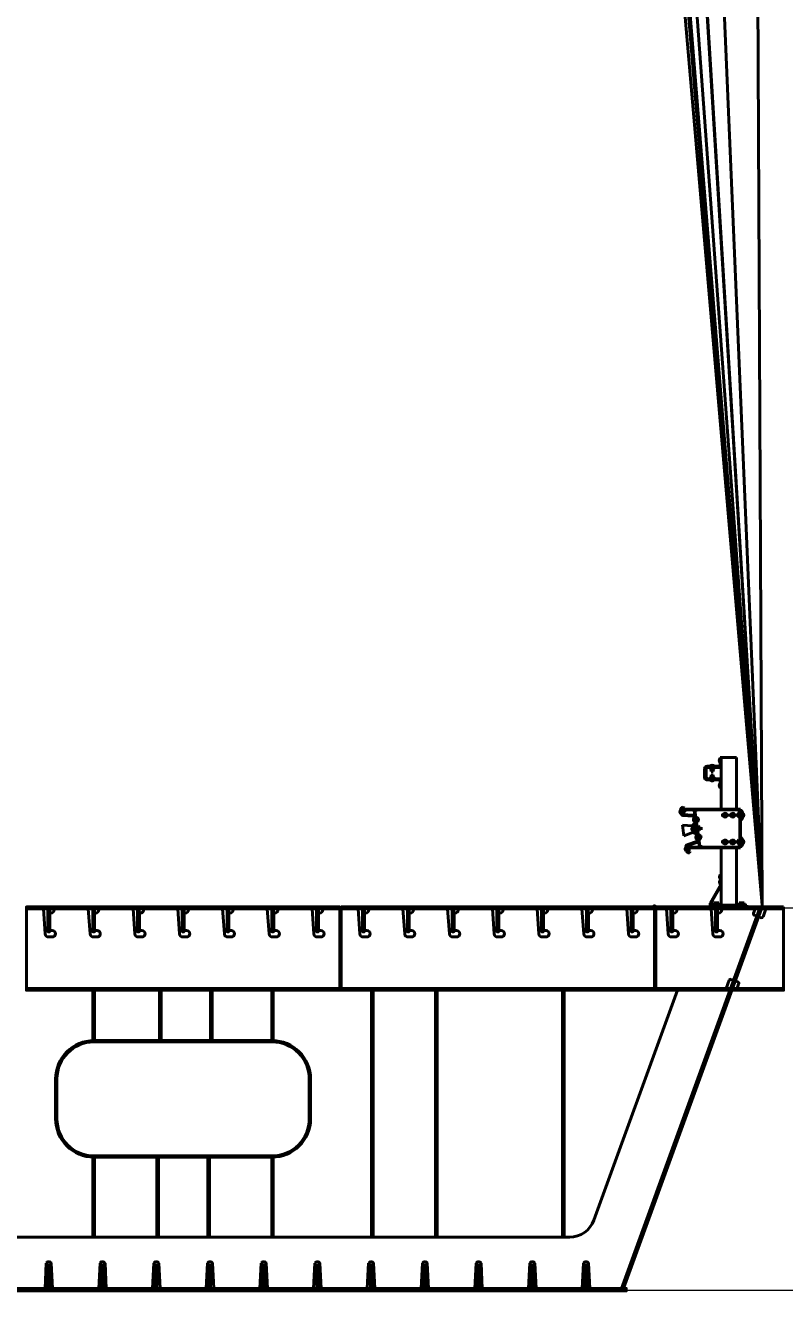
# Model space of a CAD drawing. Header units: millimetres. Extents: x 82 to 1107, y 39 to 638.
# Drawn here: x 1066.89 to 1072.82, y 465.76 to 475.83 of the extents above; entities that cross this region are included whole.
import ezdxf

# ---------------------------------------------------------------- set-up
doc = ezdxf.new("R2010")
doc.units = ezdxf.units.MM
doc.layers.add('dim', color=4, linetype='Continuous', lineweight=25)
doc.layers.add('elevation', color=250, linetype='Continuous', lineweight=40)
doc.styles.add('text-razm', font='simplex.shx', dxfattribs={"width": 0.6, "oblique": 15})
doc.dimstyles.new('razm-001', dxfattribs={"dimtxt": 3, "dimasz": 2.5, "dimexe": 1, "dimexo": 0, "dimgap": 1, "dimtad": 1, "dimdec": 0, "dimlfac": 100, "dimzin": 1, "dimtxsty": 'text-razm', "dimcen": 2.5, "dimclrd": 256, "dimclre": 256, "dimclrt": 7, "dimaunit": 1, "dimadec": 0, "dimazin": 2, "dimtfac": 1, "dimtdec": 0, "dimtmove": 0, "dimatfit": 3, "dimfxl": 1, "dimlwd": 20, "dimlwe": 20, "dimarcsym": 0})

# ---------------------------------------------------------------- blocks, each defined once
blk = doc.blocks.new('*D56')
at = {"layer": 'Defpoints', "color": 0, "transparency": 16777216}
for p in [(1067.735, 468.939), (1082.83, 468.939), (1067.797, 465.953)]:
    blk.add_point(p, dxfattribs=at)
at = {"layer": 'dim', "lineweight": 20, "transparency": 16777216}
for p, q in [((1082.83, 471.439), (1082.83, 480.98)), ((1067.735, 468.939), (1083.83, 468.939)), ((1082.83, 465.953), (1082.83, 468.939)), ((1067.797, 465.953), (1083.83, 465.953)), ((1082.83, 463.453), (1082.83, 460.953))]:
    blk.add_line(p, q, dxfattribs=at)
at = {"layer": 'dim', "transparency": 16777216}
for points in [[(1082.413, 471.439), (1083.247, 471.439), (1082.83, 468.939)], [(1082.413, 463.453), (1083.247, 463.453), (1082.83, 465.953)]]:
    blk.add_solid(points, dxfattribs=at)
at = {"layer": 'dim', "color": 7, "transparency": 16777216, "insert": (1080.33, 477.459), "char_height": 3, "attachment_point": 5, "rotation": 90, "style": 'text-razm'}
blk.add_mtext('300', dxfattribs=at)

msp = doc.modelspace()

# ---------------------------------------------------------------- linework, layer by layer
at = {"layer": 'elevation', "color": 18, "true_color": 0x000000}
for p, q in [((1061.957, 592.32), (1072.646, 468.96)), ((1064.06, 574.896), (1072.646, 468.96)), ((1066.165, 557.453), (1072.646, 468.96)), ((1072.646, 468.96), (1068.266, 540.048)), ((1072.646, 468.96), (1066.999, 537.247)), ((1070.368, 522.625), (1072.646, 468.96)), ((1069.508, 519.824), (1072.646, 468.96)), ((1072.471, 505.201), (1072.646, 468.96))]:
    msp.add_line(p, q, dxfattribs=at)
at = {"layer": 'elevation'}
for p, q in [((1072.195, 470.027), (1072.195, 469.958)), ((1072.2, 470.027), (1072.2, 469.958)), ((1072.215, 470.046), (1072.313, 470.046)), ((1072.215, 470.042), (1072.313, 470.042)), ((1072.223, 470.04), (1072.313, 470.04)), ((1072.223, 470.037), (1072.313, 470.037)), ((1072.27, 470.048), (1072.241, 470.048)), ((1072.241, 470.048), (1072.241, 470.046)), ((1072.27, 470.046), (1072.241, 470.046)), ((1072.241, 470.035), (1072.271, 470.035)), ((1072.241, 470.035), (1072.241, 470.025)), ((1072.271, 470.025), (1072.241, 470.025)), ((1072.248, 470.042), (1072.248, 470.04)), ((1072.248, 470.035), (1072.248, 470.025)), ((1072.248, 470.035), (1072.248, 470.025)), ((1072.256, 470.06), (1072.256, 470.03)), ((1072.256, 470.059), (1072.256, 470.011)), ((1072.264, 470.042), (1072.264, 470.04)), ((1072.264, 470.035), (1072.264, 470.025)), ((1072.264, 470.035), (1072.264, 470.025)), ((1072.27, 470.048), (1072.27, 470.046)), ((1072.271, 470.035), (1072.271, 470.025)), ((1072.303, 470.09), (1072.332, 470.09)), ((1072.316, 470.105), (1072.316, 470.076)), ((1072.316, 470.105), (1072.318, 470.105)), ((1072.316, 470.076), (1072.318, 470.076)), ((1072.318, 470.113), (1072.322, 470.113)), ((1072.318, 470.113), (1072.318, 470.051)), ((1072.318, 470.105), (1072.318, 470.076)), ((1072.322, 470.113), (1072.322, 470.051)), ((1072.322, 470.098), (1072.326, 470.098)), ((1072.322, 470.082), (1072.326, 470.082)), ((1072.323, 470.077), (1072.326, 470.077)), ((1072.323, 470.05), (1072.323, 470.077)), ((1072.326, 470.115), (1072.446, 470.115)), ((1072.326, 470.115), (1072.326, 469.71)), ((1072.326, 470.05), (1072.326, 470.077)), ((1072.446, 470.115), (1072.446, 469.71)), ((1072.205, 469.963), (1072.205, 470.022)), ((1072.208, 469.963), (1072.208, 470.022)), ((1072.215, 469.943), (1072.313, 469.943)), ((1072.215, 469.939), (1072.313, 469.939)), ((1072.313, 469.948), (1072.223, 469.948)), ((1072.313, 469.945), (1072.223, 469.945)), ((1072.241, 469.96), (1072.271, 469.96)), ((1072.241, 469.96), (1072.241, 469.95)), ((1072.271, 469.95), (1072.241, 469.95)), ((1072.241, 469.939), (1072.27, 469.939)), ((1072.241, 469.937), (1072.241, 469.939)), ((1072.241, 469.937), (1072.27, 469.937)), ((1072.244, 470.023), (1072.268, 470.023)), ((1072.244, 469.962), (1072.268, 469.962)), ((1072.248, 470.023), (1072.248, 470.006)), ((1072.264, 470.006), (1072.248, 470.006)), ((1072.248, 469.979), (1072.264, 469.979)), ((1072.248, 469.962), (1072.248, 469.979)), ((1072.248, 469.96), (1072.248, 469.95)), ((1072.248, 469.95), (1072.248, 469.96)), ((1072.248, 469.943), (1072.248, 469.945)), ((1072.249, 470.023), (1072.249, 470.006)), ((1072.249, 469.962), (1072.249, 469.979)), ((1072.256, 469.926), (1072.256, 469.974)), ((1072.256, 469.962), (1072.256, 469.948)), ((1072.256, 469.957), (1072.256, 469.923)), ((1072.263, 470.023), (1072.263, 470.006)), ((1072.263, 469.962), (1072.263, 469.979)), ((1072.264, 470.023), (1072.264, 470.006)), ((1072.264, 469.962), (1072.264, 469.979)), ((1072.264, 469.96), (1072.264, 469.95)), ((1072.264, 469.95), (1072.264, 469.96)), ((1072.264, 469.943), (1072.264, 469.945)), ((1072.27, 469.937), (1072.27, 469.939)), ((1072.271, 469.96), (1072.271, 469.95)), ((1072.318, 469.934), (1072.318, 469.872)), ((1072.322, 469.934), (1072.322, 469.872)), ((1072.323, 469.908), (1072.323, 469.935)), ((1072.326, 469.908), (1072.326, 469.935)), ((1072.303, 469.895), (1072.33, 469.895)), ((1072.316, 469.909), (1072.316, 469.88)), ((1072.316, 469.909), (1072.318, 469.909)), ((1072.316, 469.88), (1072.318, 469.88)), ((1072.318, 469.909), (1072.318, 469.88)), ((1072.318, 469.872), (1072.322, 469.872)), ((1072.322, 469.903), (1072.326, 469.903)), ((1072.322, 469.887), (1072.326, 469.887)), ((1072.323, 469.908), (1072.326, 469.908)), ((1072.027, 469.726), (1072.017, 469.723)), ((1072.018, 469.718), (1072.034, 469.723)), ((1072.028, 469.722), (1072.018, 469.719)), ((1072.028, 469.722), (1072.027, 469.726)), ((1072.034, 469.723), (1072.035, 469.72)), ((1071.999, 469.689), (1072.045, 469.695)), ((1072.008, 469.705), (1072.009, 469.705)), ((1072.008, 469.705), (1072.012, 469.676)), ((1072.014, 469.672), (1072.009, 469.71)), ((1072.012, 469.676), (1072.013, 469.676)), ((1072.018, 469.672), (1072.013, 469.71)), ((1072.018, 469.673), (1072.013, 469.709)), ((1072.022, 469.672), (1072.017, 469.711)), ((1072.018, 469.71), (1072.476, 469.71)), ((1072.018, 469.71), (1072.018, 469.706)), ((1072.018, 469.706), (1072.476, 469.706)), ((1072.019, 469.715), (1072.035, 469.72)), ((1072.023, 469.677), (1072.019, 469.706)), ((1072.02, 469.7), (1072.03, 469.701)), ((1072.022, 469.684), (1072.032, 469.685)), ((1072.023, 469.677), (1072.033, 469.679)), ((1072.025, 469.666), (1072.104, 469.661)), ((1072.104, 469.656), (1072.025, 469.661)), ((1072.026, 469.669), (1072.104, 469.664)), ((1072.104, 469.66), (1072.026, 469.665)), ((1072.03, 469.706), (1072.033, 469.679)), ((1072.035, 469.682), (1072.032, 469.706)), ((1072.032, 469.702), (1072.04, 469.703)), ((1072.032, 469.701), (1072.04, 469.702)), ((1072.034, 469.687), (1072.042, 469.688)), ((1072.034, 469.686), (1072.042, 469.687)), ((1072.04, 469.703), (1072.042, 469.687)), ((1072.107, 469.625), (1072.149, 469.631)), ((1072.109, 469.625), (1072.151, 469.631)), ((1072.112, 469.641), (1072.114, 469.641)), ((1072.112, 469.641), (1072.116, 469.612)), ((1072.114, 469.641), (1072.116, 469.641)), ((1072.114, 469.641), (1072.118, 469.612)), ((1072.115, 469.7), (1072.119, 469.7)), ((1072.115, 469.7), (1072.155, 469.419)), ((1072.12, 469.607), (1072.115, 469.646)), ((1072.119, 469.7), (1072.159, 469.42)), ((1072.124, 469.607), (1072.119, 469.647)), ((1072.124, 469.608), (1072.119, 469.646)), ((1072.12, 469.7), (1072.129, 469.7)), ((1072.128, 469.608), (1072.123, 469.647)), ((1072.128, 469.608), (1072.123, 469.647)), ((1072.131, 469.616), (1072.128, 469.64)), ((1072.129, 469.643), (1072.139, 469.645)), ((1072.134, 469.614), (1072.129, 469.643)), ((1072.13, 469.637), (1072.14, 469.638)), ((1072.13, 469.628), (1072.143, 469.63)), ((1072.133, 469.621), (1072.143, 469.622)), ((1072.134, 469.706), (1072.134, 469.705)), ((1072.139, 469.645), (1072.144, 469.615)), ((1072.145, 469.618), (1072.142, 469.642)), ((1072.142, 469.638), (1072.146, 469.639)), ((1072.142, 469.637), (1072.146, 469.638)), ((1072.144, 469.623), (1072.148, 469.624)), ((1072.145, 469.622), (1072.149, 469.623)), ((1072.146, 469.639), (1072.149, 469.623)), ((1072.326, 469.715), (1072.326, 469.71)), ((1072.326, 469.664), (1072.446, 469.664)), ((1072.356, 469.687), (1072.356, 469.642)), ((1072.356, 469.686), (1072.356, 469.642)), ((1072.416, 469.687), (1072.416, 469.642)), ((1072.416, 469.686), (1072.416, 469.642)), ((1072.446, 469.715), (1072.446, 469.71)), ((1072.455, 469.672), (1072.455, 469.656)), ((1072.472, 469.672), (1072.455, 469.672)), ((1072.458, 469.671), (1072.455, 469.671)), ((1072.458, 469.657), (1072.455, 469.657)), ((1072.472, 469.656), (1072.455, 469.656)), ((1072.458, 469.706), (1072.458, 469.705)), ((1072.458, 469.652), (1072.458, 469.676)), ((1072.46, 469.649), (1072.46, 469.679)), ((1072.46, 469.679), (1072.47, 469.679)), ((1072.46, 469.672), (1072.47, 469.672)), ((1072.508, 469.664), (1072.46, 469.664)), ((1072.46, 469.656), (1072.47, 469.656)), ((1072.46, 469.649), (1072.47, 469.649)), ((1072.463, 469.7), (1072.476, 469.7)), ((1072.469, 469.664), (1072.506, 469.664)), ((1072.47, 469.679), (1072.47, 469.649)), ((1072.472, 469.7), (1072.472, 469.419)), ((1072.472, 469.652), (1072.472, 469.676)), ((1072.476, 469.71), (1072.476, 469.706)), ((1072.476, 469.71), (1072.476, 469.706)), ((1072.476, 469.7), (1072.476, 469.419)), ((1072.49, 469.672), (1072.476, 469.672)), ((1072.485, 469.671), (1072.476, 469.671)), ((1072.485, 469.657), (1072.476, 469.657)), ((1072.49, 469.656), (1072.476, 469.656)), ((1072.48, 469.704), (1072.477, 469.701)), ((1072.48, 469.625), (1072.477, 469.628)), ((1072.485, 469.672), (1072.485, 469.656)), ((1072.495, 469.679), (1072.495, 469.65)), ((1072.497, 469.679), (1072.495, 469.679)), ((1072.495, 469.672), (1072.495, 469.672)), ((1072.495, 469.656), (1072.495, 469.656)), ((1072.497, 469.65), (1072.495, 469.65)), ((1072.497, 469.679), (1072.497, 469.65)), ((1072.034, 469.502), (1072.022, 469.586)), ((1072.022, 469.586), (1072.101, 469.58)), ((1072.034, 469.502), (1072.108, 469.53)), ((1072.095, 469.554), (1072.142, 469.56)), ((1072.099, 469.554), (1072.163, 469.563)), ((1072.108, 469.53), (1072.101, 469.58)), ((1072.101, 469.58), (1072.101, 469.577)), ((1072.101, 469.58), (1072.104, 469.58)), ((1072.101, 469.569), (1072.105, 469.54)), ((1072.101, 469.569), (1072.102, 469.569)), ((1072.102, 469.569), (1072.106, 469.541)), ((1072.103, 469.555), (1072.107, 469.555)), ((1072.107, 469.555), (1072.104, 469.581)), ((1072.105, 469.575), (1072.11, 469.535)), ((1072.105, 469.57), (1072.109, 469.541)), ((1072.105, 469.54), (1072.106, 469.541)), ((1072.107, 469.555), (1072.111, 469.53)), ((1072.107, 469.555), (1072.111, 469.53)), ((1072.111, 469.556), (1072.108, 469.581)), ((1072.111, 469.556), (1072.108, 469.58)), ((1072.111, 469.531), (1072.108, 469.53)), ((1072.111, 469.594), (1072.113, 469.594)), ((1072.111, 469.556), (1072.115, 469.531)), ((1072.111, 469.556), (1072.115, 469.53)), ((1072.115, 469.556), (1072.112, 469.582)), ((1072.113, 469.59), (1072.114, 469.591)), ((1072.113, 469.589), (1072.115, 469.59)), ((1072.114, 469.586), (1072.116, 469.587)), ((1072.114, 469.564), (1072.134, 469.567)), ((1072.115, 469.556), (1072.119, 469.531)), ((1072.116, 469.612), (1072.118, 469.612)), ((1072.116, 469.564), (1072.134, 469.566)), ((1072.116, 469.565), (1072.118, 469.549)), ((1072.116, 469.549), (1072.136, 469.551)), ((1072.118, 469.612), (1072.12, 469.612)), ((1072.118, 469.55), (1072.136, 469.552)), ((1072.122, 469.527), (1072.124, 469.527)), ((1072.122, 469.524), (1072.124, 469.524)), ((1072.122, 469.524), (1072.124, 469.523)), ((1072.124, 469.608), (1072.124, 469.603)), ((1072.134, 469.614), (1072.144, 469.615)), ((1072.135, 469.559), (1072.179, 469.559)), ((1072.139, 469.575), (1072.149, 469.576)), ((1072.143, 469.545), (1072.139, 469.575)), ((1072.14, 469.568), (1072.15, 469.569)), ((1072.14, 469.568), (1072.146, 469.569)), ((1072.14, 469.568), (1072.146, 469.569)), ((1072.142, 469.552), (1072.152, 469.554)), ((1072.142, 469.552), (1072.148, 469.553)), ((1072.142, 469.552), (1072.148, 469.553)), ((1072.143, 469.545), (1072.153, 469.547)), ((1072.149, 469.576), (1072.153, 469.547)), ((1072.155, 469.55), (1072.151, 469.574)), ((1072.152, 469.57), (1072.162, 469.571)), ((1072.152, 469.569), (1072.162, 469.57)), ((1072.154, 469.555), (1072.164, 469.556)), ((1072.154, 469.554), (1072.164, 469.555)), ((1072.162, 469.571), (1072.164, 469.555)), ((1072.132, 469.458), (1072.058, 469.431)), ((1072.133, 469.454), (1072.059, 469.427)), ((1072.059, 469.426), (1072.133, 469.453)), ((1072.06, 469.424), (1072.134, 469.45)), ((1072.122, 469.52), (1072.123, 469.519)), ((1072.126, 469.488), (1072.168, 469.494)), ((1072.128, 469.488), (1072.17, 469.494)), ((1072.131, 469.504), (1072.133, 469.504)), ((1072.131, 469.504), (1072.135, 469.475)), ((1072.133, 469.504), (1072.135, 469.504)), ((1072.133, 469.504), (1072.137, 469.475)), ((1072.134, 469.509), (1072.14, 469.471)), ((1072.135, 469.504), (1072.139, 469.475)), ((1072.135, 469.475), (1072.137, 469.475)), ((1072.137, 469.475), (1072.139, 469.475)), ((1072.138, 469.511), (1072.144, 469.47)), ((1072.138, 469.51), (1072.144, 469.471)), ((1072.142, 469.51), (1072.147, 469.472)), ((1072.142, 469.51), (1072.147, 469.472)), ((1072.144, 469.471), (1072.144, 469.467)), ((1072.15, 469.479), (1072.147, 469.503)), ((1072.149, 469.506), (1072.159, 469.508)), ((1072.153, 469.477), (1072.149, 469.506)), ((1072.15, 469.5), (1072.16, 469.501)), ((1072.152, 469.484), (1072.162, 469.485)), ((1072.153, 469.477), (1072.163, 469.478)), ((1072.155, 469.419), (1072.159, 469.42)), ((1072.159, 469.508), (1072.163, 469.478)), ((1072.164, 469.481), (1072.161, 469.505)), ((1072.162, 469.501), (1072.166, 469.502)), ((1072.162, 469.5), (1072.166, 469.501)), ((1072.164, 469.486), (1072.168, 469.487)), ((1072.164, 469.485), (1072.168, 469.486)), ((1072.166, 469.502), (1072.168, 469.486)), ((1072.326, 469.454), (1072.446, 469.454)), ((1072.356, 469.474), (1072.356, 469.433)), ((1072.416, 469.474), (1072.416, 469.433)), ((1072.455, 469.462), (1072.455, 469.446)), ((1072.472, 469.462), (1072.455, 469.462)), ((1072.458, 469.461), (1072.455, 469.461)), ((1072.458, 469.447), (1072.455, 469.447)), ((1072.472, 469.446), (1072.455, 469.446)), ((1072.458, 469.442), (1072.458, 469.466)), ((1072.46, 469.439), (1072.46, 469.469)), ((1072.46, 469.469), (1072.47, 469.469)), ((1072.46, 469.462), (1072.47, 469.462)), ((1072.508, 469.454), (1072.46, 469.454)), ((1072.46, 469.446), (1072.47, 469.446)), ((1072.46, 469.439), (1072.47, 469.439)), ((1072.469, 469.454), (1072.506, 469.454)), ((1072.47, 469.469), (1072.47, 469.439)), ((1072.472, 469.442), (1072.472, 469.466)), ((1072.48, 469.494), (1072.476, 469.491)), ((1072.49, 469.462), (1072.476, 469.462)), ((1072.485, 469.461), (1072.476, 469.461)), ((1072.485, 469.447), (1072.476, 469.447)), ((1072.49, 469.446), (1072.476, 469.446)), ((1072.485, 469.462), (1072.485, 469.446)), ((1072.495, 469.462), (1072.494, 469.462)), ((1072.495, 469.446), (1072.494, 469.446)), ((1072.495, 469.469), (1072.495, 469.439)), ((1072.497, 469.469), (1072.495, 469.469)), ((1072.497, 469.439), (1072.495, 469.439)), ((1072.497, 469.469), (1072.497, 469.439)), ((1072.04, 469.397), (1072.086, 469.404)), ((1072.049, 469.413), (1072.05, 469.413)), ((1072.049, 469.413), (1072.053, 469.384)), ((1072.05, 469.418), (1072.055, 469.38)), ((1072.053, 469.384), (1072.054, 469.384)), ((1072.054, 469.418), (1072.059, 469.381)), ((1072.058, 469.419), (1072.063, 469.381)), ((1072.059, 469.38), (1072.059, 469.381)), ((1072.06, 469.415), (1072.07, 469.417)), ((1072.061, 469.41), (1072.06, 469.415)), ((1072.06, 469.4), (1072.074, 469.402)), ((1072.061, 469.413), (1072.476, 469.413)), ((1072.061, 469.413), (1072.061, 469.409)), ((1072.061, 469.409), (1072.476, 469.409)), ((1072.061, 469.408), (1072.066, 469.409)), ((1072.061, 469.408), (1072.066, 469.409)), ((1072.064, 469.385), (1072.061, 469.409)), ((1072.064, 469.392), (1072.073, 469.394)), ((1072.064, 469.392), (1072.073, 469.394)), ((1072.064, 469.385), (1072.074, 469.387)), ((1072.077, 469.369), (1072.066, 469.369)), ((1072.067, 469.377), (1072.083, 469.377)), ((1072.067, 469.374), (1072.083, 469.374)), ((1072.077, 469.373), (1072.067, 469.373)), ((1072.07, 469.417), (1072.071, 469.413)), ((1072.071, 469.409), (1072.074, 469.387)), ((1072.073, 469.413), (1072.073, 469.414)), ((1072.073, 469.409), (1072.074, 469.409)), ((1072.076, 469.39), (1072.073, 469.409)), ((1072.075, 469.395), (1072.083, 469.396)), ((1072.075, 469.394), (1072.083, 469.395)), ((1072.077, 469.373), (1072.077, 469.369)), ((1072.081, 469.408), (1072.083, 469.395)), ((1072.083, 469.374), (1072.083, 469.377)), ((1072.155, 469.419), (1072.171, 469.419)), ((1072.176, 469.415), (1072.176, 469.413)), ((1072.326, 469.409), (1072.326, 468.96)), ((1072.326, 469.385), (1072.326, 469.119)), ((1072.446, 469.409), (1072.446, 468.96)), ((1072.458, 469.414), (1072.458, 469.413)), ((1072.463, 469.419), (1072.476, 469.419)), ((1072.48, 469.414), (1072.476, 469.417)), ((1072.476, 469.413), (1072.476, 469.409)), ((1072.239, 468.976), (1072.323, 469.121)), ((1072.246, 468.978), (1072.327, 469.118)), ((1072.308, 469.141), (1072.325, 469.141)), ((1072.31, 469.181), (1072.327, 469.181)), ((1072.316, 469.141), (1072.326, 469.141)), ((1072.318, 469.195), (1072.32, 469.195)), ((1072.318, 469.195), (1072.318, 469.166)), ((1072.318, 469.181), (1072.328, 469.181)), ((1072.318, 469.166), (1072.32, 469.166)), ((1072.318, 469.155), (1072.32, 469.155)), ((1072.318, 469.155), (1072.318, 469.126)), ((1072.318, 469.126), (1072.32, 469.126)), ((1072.319, 469.141), (1072.329, 469.141)), ((1072.32, 469.201), (1072.32, 469.121)), ((1072.32, 469.201), (1072.323, 469.201)), ((1072.32, 469.195), (1072.32, 469.166)), ((1072.32, 469.155), (1072.32, 469.126)), ((1072.32, 469.121), (1072.323, 469.121)), ((1072.323, 469.121), (1072.322, 469.119)), ((1072.323, 469.201), (1072.323, 469.121)), ((1072.323, 469.201), (1072.326, 469.201)), ((1072.323, 469.201), (1072.323, 469.121)), ((1072.323, 469.121), (1072.327, 469.118)), ((1072.326, 469.121), (1072.325, 469.119)), ((1072.326, 469.201), (1072.326, 469.121)), ((1072.326, 469.116), (1072.326, 468.96)), ((1069.344, 468.932), (1066.894, 468.932)), ((1067.069, 468.946), (1067.069, 468.752)), ((1067.419, 468.946), (1067.419, 468.752)), ((1067.769, 468.946), (1067.769, 468.752)), ((1068.119, 468.946), (1068.119, 468.752)), ((1068.469, 468.946), (1068.469, 468.752)), ((1068.819, 468.946), (1068.819, 468.752)), ((1069.169, 468.946), (1069.169, 468.752)), ((1071.804, 468.932), (1069.354, 468.932)), ((1069.529, 468.946), (1069.529, 468.752)), ((1069.879, 468.946), (1069.879, 468.752)), ((1070.229, 468.946), (1070.229, 468.752)), ((1070.579, 468.946), (1070.579, 468.752)), ((1070.929, 468.946), (1070.929, 468.752)), ((1071.279, 468.946), (1071.279, 468.752)), ((1071.546, 465.966), (1072.626, 468.932)), ((1071.561, 465.966), (1072.641, 468.932)), ((1071.629, 468.946), (1071.629, 468.752)), ((1072.814, 468.932), (1071.814, 468.932)), ((1071.939, 468.946), (1071.939, 468.752)), ((1072.239, 468.976), (1072.239, 468.952)), ((1072.239, 468.976), (1072.242, 468.976)), ((1072.242, 468.976), (1072.246, 468.978)), ((1072.242, 468.976), (1072.242, 468.952)), ((1072.245, 468.95), (1072.245, 468.96)), ((1072.245, 468.96), (1072.526, 468.96)), ((1072.526, 468.95), (1072.245, 468.95)), ((1072.245, 468.949), (1072.526, 468.949)), ((1072.245, 468.946), (1072.526, 468.946)), ((1072.265, 468.978), (1072.265, 468.96)), ((1072.265, 468.978), (1072.306, 468.978)), ((1072.273, 468.978), (1072.273, 468.96)), ((1072.286, 468.978), (1072.286, 468.929)), ((1072.286, 468.96), (1072.286, 468.936)), ((1072.289, 468.946), (1072.289, 468.752)), ((1072.298, 468.978), (1072.298, 468.96)), ((1072.306, 468.978), (1072.306, 468.96)), ((1072.466, 468.978), (1072.466, 468.96)), ((1072.466, 468.978), (1072.506, 468.978)), ((1072.474, 468.978), (1072.474, 468.96)), ((1072.486, 468.978), (1072.486, 468.929)), ((1072.486, 468.96), (1072.486, 468.936)), ((1072.498, 468.978), (1072.498, 468.96)), ((1072.506, 468.978), (1072.506, 468.96)), ((1072.526, 468.95), (1072.526, 468.96)), ((1072.526, 468.949), (1072.526, 468.946)), ((1072.578, 468.897), (1072.591, 468.932)), ((1072.653, 468.87), (1072.676, 468.932)), ((1072.611, 468.871), (1072.585, 468.881)), ((1072.611, 468.871), (1072.637, 468.862)), ((1072.387, 468.373), (1072.364, 468.31)), ((1072.429, 468.371), (1072.403, 468.38)), ((1072.429, 468.371), (1072.455, 468.362)), ((1072.462, 468.345), (1072.45, 468.31)), ((1069.344, 468.31), (1066.894, 468.31)), ((1067.413, 467.902), (1067.413, 468.296)), ((1067.425, 468.296), (1067.425, 467.902)), ((1067.935, 467.902), (1067.935, 468.296)), ((1067.948, 468.296), (1067.948, 467.902)), ((1068.334, 468.296), (1068.334, 467.902)), ((1068.347, 467.902), (1068.347, 468.296)), ((1068.812, 468.296), (1068.812, 467.902)), ((1068.824, 467.902), (1068.824, 468.296)), ((1071.804, 468.31), (1069.354, 468.31)), ((1069.592, 468.296), (1069.592, 466.366)), ((1069.604, 466.366), (1069.604, 468.296)), ((1070.092, 468.296), (1070.092, 466.366)), ((1070.104, 466.366), (1070.104, 468.296)), ((1071.084, 466.366), (1071.084, 468.296)), ((1071.097, 468.296), (1071.097, 466.366)), ((1072.814, 468.31), (1071.814, 468.31)), ((1068.815, 467.902), (1067.422, 467.902)), ((1068.815, 467.892), (1067.422, 467.892)), ((1067.122, 467.602), (1067.122, 467.291)), ((1067.132, 467.602), (1067.132, 467.291)), ((1069.105, 467.291), (1069.105, 467.602)), ((1069.115, 467.291), (1069.115, 467.602)), ((1067.413, 466.991), (1067.413, 466.366)), ((1067.422, 467.001), (1068.815, 467.001)), ((1067.422, 466.991), (1068.815, 466.991)), ((1067.425, 466.366), (1067.425, 466.991)), ((1067.913, 466.991), (1067.913, 466.366)), ((1067.925, 466.366), (1067.925, 466.991)), ((1068.312, 466.366), (1068.312, 466.991)), ((1068.324, 466.991), (1068.324, 466.366)), ((1068.812, 466.366), (1068.812, 466.991)), ((1068.824, 466.991), (1068.824, 466.366)), ((1067.049, 466.162), (1067.039, 465.966)), ((1067.088, 466.162), (1067.098, 465.966)), ((1067.469, 466.162), (1067.459, 465.966)), ((1067.508, 466.162), (1067.518, 465.966)), ((1067.889, 466.162), (1067.879, 465.966)), ((1067.928, 466.162), (1067.938, 465.966)), ((1068.309, 466.162), (1068.299, 465.966)), ((1068.348, 466.162), (1068.358, 465.966)), ((1068.729, 466.162), (1068.719, 465.966)), ((1068.768, 466.162), (1068.778, 465.966)), ((1069.149, 466.162), (1069.139, 465.966)), ((1069.188, 466.162), (1069.198, 465.966)), ((1069.569, 466.162), (1069.559, 465.966)), ((1069.608, 466.162), (1069.618, 465.966)), ((1069.99, 466.162), (1069.98, 465.966)), ((1070.028, 466.162), (1070.038, 465.966)), ((1070.41, 466.162), (1070.4, 465.966)), ((1070.448, 466.162), (1070.458, 465.966)), ((1070.83, 466.162), (1070.82, 465.966)), ((1070.869, 466.162), (1070.879, 465.966)), ((1071.25, 466.162), (1071.24, 465.966)), ((1071.289, 466.162), (1071.299, 465.966))]:
    msp.add_line(p, q, dxfattribs=at)
for points in [[(1069.344, 468.946), (1066.894, 468.946), (1066.894, 468.296), (1069.344, 468.296), (1069.344, 468.946)], [(1067.076, 468.932), (1067.076, 468.752), (1067.062, 468.752), (1067.062, 468.932)], [(1067.426, 468.932), (1067.426, 468.752), (1067.412, 468.752), (1067.412, 468.932)], [(1067.776, 468.932), (1067.776, 468.752), (1067.762, 468.752), (1067.762, 468.932)], [(1068.126, 468.932), (1068.126, 468.752), (1068.112, 468.752), (1068.112, 468.932)], [(1068.476, 468.932), (1068.476, 468.752), (1068.462, 468.752), (1068.462, 468.932)], [(1068.826, 468.932), (1068.826, 468.752), (1068.812, 468.752), (1068.812, 468.932)], [(1069.176, 468.932), (1069.176, 468.752), (1069.162, 468.752), (1069.162, 468.932)], [(1071.804, 468.946), (1069.354, 468.946), (1069.354, 468.296), (1071.804, 468.296), (1071.804, 468.946)], [(1069.536, 468.932), (1069.536, 468.752), (1069.522, 468.752), (1069.522, 468.932)], [(1069.886, 468.932), (1069.886, 468.752), (1069.872, 468.752), (1069.872, 468.932)], [(1070.236, 468.932), (1070.236, 468.752), (1070.222, 468.752), (1070.222, 468.932)], [(1070.586, 468.932), (1070.586, 468.752), (1070.572, 468.752), (1070.572, 468.932)], [(1070.936, 468.932), (1070.936, 468.752), (1070.922, 468.752), (1070.922, 468.932)], [(1071.286, 468.932), (1071.286, 468.752), (1071.272, 468.752), (1071.272, 468.932)], [(1071.636, 468.932), (1071.636, 468.752), (1071.622, 468.752), (1071.622, 468.932)], [(1072.814, 468.946), (1071.814, 468.946), (1071.814, 468.296), (1072.814, 468.296), (1072.814, 468.946)], [(1071.946, 468.932), (1071.946, 468.752), (1071.932, 468.752), (1071.932, 468.932)], [(1072.296, 468.932), (1072.296, 468.752), (1072.282, 468.752), (1072.282, 468.932)]]:
    msp.add_lwpolyline(points, dxfattribs=at)
for points in [[(1067.11, 468.932), (1067.11, 468.924, -0.414214), (1067.085, 468.899), (1067.077, 468.899), (1067.077, 468.762), (1067.096, 468.762, -1), (1067.096, 468.712), (1067.066, 468.712, -0.393468), (1067.041, 468.735), (1067.027, 468.932)], [(1067.46, 468.932), (1067.46, 468.924, -0.414214), (1067.435, 468.899), (1067.427, 468.899), (1067.427, 468.762), (1067.446, 468.762, -1), (1067.446, 468.712), (1067.416, 468.712, -0.393468), (1067.391, 468.735), (1067.377, 468.932)], [(1067.81, 468.932), (1067.81, 468.924, -0.414214), (1067.785, 468.899), (1067.777, 468.899), (1067.777, 468.762), (1067.796, 468.762, -1), (1067.796, 468.712), (1067.766, 468.712, -0.393468), (1067.741, 468.735), (1067.727, 468.932)], [(1068.16, 468.932), (1068.16, 468.924, -0.414214), (1068.135, 468.899), (1068.127, 468.899), (1068.127, 468.762), (1068.146, 468.762, -1), (1068.146, 468.712), (1068.116, 468.712, -0.393468), (1068.091, 468.735), (1068.077, 468.932)], [(1068.51, 468.932), (1068.51, 468.924, -0.414214), (1068.485, 468.899), (1068.477, 468.899), (1068.477, 468.762), (1068.496, 468.762, -1), (1068.496, 468.712), (1068.466, 468.712, -0.393468), (1068.441, 468.735), (1068.427, 468.932)], [(1068.86, 468.932), (1068.86, 468.924, -0.414214), (1068.835, 468.899), (1068.827, 468.899), (1068.827, 468.762), (1068.846, 468.762, -1), (1068.846, 468.712), (1068.816, 468.712, -0.393468), (1068.791, 468.735), (1068.777, 468.932)], [(1069.21, 468.932), (1069.21, 468.924, -0.414214), (1069.185, 468.899), (1069.177, 468.899), (1069.177, 468.762), (1069.196, 468.762, -1), (1069.196, 468.712), (1069.166, 468.712, -0.393468), (1069.141, 468.735), (1069.127, 468.932)], [(1069.57, 468.932), (1069.57, 468.924, -0.414214), (1069.545, 468.899), (1069.537, 468.899), (1069.537, 468.762), (1069.556, 468.762, -1), (1069.556, 468.712), (1069.526, 468.712, -0.393468), (1069.501, 468.735), (1069.487, 468.932)], [(1069.92, 468.932), (1069.92, 468.924, -0.414214), (1069.895, 468.899), (1069.887, 468.899), (1069.887, 468.762), (1069.906, 468.762, -1), (1069.906, 468.712), (1069.876, 468.712, -0.393468), (1069.851, 468.735), (1069.837, 468.932)], [(1070.27, 468.932), (1070.27, 468.924, -0.414214), (1070.245, 468.899), (1070.237, 468.899), (1070.237, 468.762), (1070.256, 468.762, -1), (1070.256, 468.712), (1070.226, 468.712, -0.393468), (1070.201, 468.735), (1070.187, 468.932)], [(1070.62, 468.932), (1070.62, 468.924, -0.414214), (1070.595, 468.899), (1070.587, 468.899), (1070.587, 468.762), (1070.606, 468.762, -1), (1070.606, 468.712), (1070.576, 468.712, -0.393468), (1070.551, 468.735), (1070.537, 468.932)], [(1070.97, 468.932), (1070.97, 468.924, -0.414214), (1070.945, 468.899), (1070.937, 468.899), (1070.937, 468.762), (1070.956, 468.762, -1), (1070.956, 468.712), (1070.926, 468.712, -0.393468), (1070.901, 468.735), (1070.887, 468.932)], [(1071.32, 468.932), (1071.32, 468.924, -0.414214), (1071.295, 468.899), (1071.287, 468.899), (1071.287, 468.762), (1071.306, 468.762, -1), (1071.306, 468.712), (1071.276, 468.712, -0.393468), (1071.251, 468.735), (1071.237, 468.932)], [(1071.67, 468.932), (1071.67, 468.924, -0.414214), (1071.645, 468.899), (1071.637, 468.899), (1071.637, 468.762), (1071.656, 468.762, -1), (1071.656, 468.712), (1071.626, 468.712, -0.393468), (1071.601, 468.735), (1071.587, 468.932)], [(1071.98, 468.932), (1071.98, 468.924, -0.414214), (1071.955, 468.899), (1071.947, 468.899), (1071.947, 468.762), (1071.966, 468.762, -1), (1071.966, 468.712), (1071.936, 468.712, -0.393468), (1071.911, 468.735), (1071.897, 468.932)], [(1072.33, 468.932), (1072.33, 468.924, -0.414214), (1072.305, 468.899), (1072.297, 468.899), (1072.297, 468.762), (1072.316, 468.762, -1), (1072.316, 468.712), (1072.286, 468.712, -0.393468), (1072.261, 468.735), (1072.247, 468.932)], [(1064.253, 468.296), (1064.908, 466.498, 0.315299), (1065.096, 466.366), (1071.141, 466.366, 0.315299), (1071.329, 466.498), (1071.984, 468.296)]]:
    msp.add_lwpolyline(points, format="xyb", dxfattribs=at)
for points in [[(1067.062, 465.966), (1067.074, 465.966), (1067.074, 466.146), (1067.062, 466.146)], [(1067.482, 465.966), (1067.494, 465.966), (1067.494, 466.146), (1067.482, 466.146)], [(1067.902, 465.966), (1067.914, 465.966), (1067.914, 466.146), (1067.902, 466.146)], [(1068.322, 465.966), (1068.334, 465.966), (1068.334, 466.146), (1068.322, 466.146)], [(1068.743, 465.966), (1068.755, 465.966), (1068.755, 466.146), (1068.743, 466.146)], [(1069.163, 465.966), (1069.175, 465.966), (1069.175, 466.146), (1069.163, 466.146)], [(1069.583, 465.966), (1069.595, 465.966), (1069.595, 466.146), (1069.583, 466.146)], [(1070.003, 465.966), (1070.015, 465.966), (1070.015, 466.146), (1070.003, 466.146)], [(1070.423, 465.966), (1070.435, 465.966), (1070.435, 466.146), (1070.423, 466.146)], [(1070.843, 465.966), (1070.855, 465.966), (1070.855, 466.146), (1070.843, 466.146)], [(1071.263, 465.966), (1071.275, 465.966), (1071.275, 466.146), (1071.263, 466.146)], [(1064.653, 465.966), (1071.584, 465.966), (1071.584, 465.946), (1064.653, 465.946)]]:
    msp.add_lwpolyline(points, close=True, dxfattribs=at)
for centre, radius in [((1072.356, 469.664), 0.015), ((1072.416, 469.664), 0.015), ((1072.356, 469.454), 0.015), ((1072.416, 469.454), 0.015), ((1071.804, 468.946), 0.01)]:
    msp.add_circle(centre, radius, dxfattribs=at)
for centre, radius, start, end in [((1072.215, 470.027), 0.0195, 90, 180), ((1072.215, 470.027), 0.015, 90, 180), ((1072.223, 470.022), 0.018, 90, 180), ((1072.223, 470.022), 0.015, 90, 180), ((1072.256, 470.034), 0.02, 43.5312, 136.4688), ((1072.244, 470.033), 0.00404, 29.7449, 150.2551), ((1072.244, 470.027), 0.00404, 209.7449, 330.2551), ((1072.256, 470.02), 0.017, 61.9275, 118.0725), ((1072.256, 470.04), 0.017, 241.9275, 298.0725), ((1072.267, 470.033), 0.00404, 29.7449, 150.2551), ((1072.267, 470.027), 0.00404, 209.7449, 330.2551), ((1072.33, 470.09), 0.02, 133.5312, 226.4688), ((1072.313, 470.051), 0.00501, 270, 0), ((1072.313, 470.051), 0.00952, 270, 0), ((1072.313, 470.05), 0.01, 270, 0), ((1072.313, 470.05), 0.013, 270, 0), ((1072.215, 469.958), 0.0195, 180, 270), ((1072.215, 469.958), 0.015, 180, 270), ((1072.223, 469.963), 0.018, 180, 270), ((1072.223, 469.963), 0.015, 180, 270), ((1072.244, 469.958), 0.00404, 29.7449, 150.2551), ((1072.244, 469.952), 0.00404, 209.7449, 330.2551), ((1072.256, 469.951), 0.02, 223.5312, 316.4688), ((1072.256, 469.945), 0.017, 61.9275, 118.0725), ((1072.256, 469.965), 0.017, 241.9275, 298.0725), ((1072.267, 469.958), 0.00404, 29.7449, 150.2551), ((1072.267, 469.952), 0.00404, 209.7449, 330.2551), ((1072.313, 469.935), 0.013, 0, 90), ((1072.313, 469.935), 0.01, 0, 90), ((1072.313, 469.934), 0.00952, 0, 90), ((1072.313, 469.934), 0.00501, 0, 90), ((1072.33, 469.895), 0.02, 133.5312, 226.4688), ((1072.021, 469.711), 0.012, 109.3099, 188), ((1072.023, 469.692), 0.02, 141.5312, 234.4688), ((1072.021, 469.711), 0.00802, 109.3099, 188), ((1072.021, 469.71), 0.00802, 107.8658, 188), ((1072.026, 469.673), 0.012, 188, 266.2317), ((1072.021, 469.711), 0.00401, 107.8658, 188), ((1072.022, 469.704), 0.00404, 152.739, 248.2551), ((1072.026, 469.674), 0.00802, 188, 266.2317), ((1072.026, 469.673), 0.00802, 188, 266.2317), ((1072.036, 469.694), 0.017, 159.9275, 216.0725), ((1072.025, 469.681), 0.00404, 127.7449, 248.2551), ((1072.026, 469.673), 0.00401, 188, 266.2317), ((1072.028, 469.705), 0.00404, 307.7449, 14.5306), ((1072.016, 469.691), 0.017, 339.9275, 36.0725), ((1072.031, 469.682), 0.00404, 307.7449, 68.2551), ((1072.103, 469.644), 0.02, 8, 86.2317), ((1072.103, 469.645), 0.016, 8, 86.2317), ((1072.103, 469.644), 0.016, 8, 86.2317), ((1072.103, 469.644), 0.012, 8, 86.2317), ((1072.128, 469.628), 0.02, 141.5312, 234.4688), ((1072.132, 469.64), 0.00404, 127.7449, 248.2551), ((1072.129, 469.705), 0.00501, 270, 8.185), ((1072.146, 469.631), 0.017, 159.9275, 216.0725), ((1072.138, 469.641), 0.00404, 307.7449, 68.2551), ((1072.127, 469.628), 0.017, 339.9275, 36.0725), ((1072.141, 469.618), 0.00404, 307.7449, 68.2551), ((1072.463, 469.705), 0.00501, 180, 270), ((1072.462, 469.676), 0.00404, 119.7449, 240.2551), ((1072.475, 469.664), 0.017, 151.9275, 208.0725), ((1072.462, 469.653), 0.00404, 119.7449, 240.2551), ((1072.468, 469.676), 0.00404, 299.7449, 60.2551), ((1072.455, 469.664), 0.017, 331.9275, 28.0725), ((1072.468, 469.653), 0.00404, 299.7449, 60.2551), ((1072.435, 469.664), 0.0555, 318.5904, 41.4096), ((1072.435, 469.664), 0.0601, 318.5904, 41.4096), ((1072.483, 469.664), 0.02, 313.5312, 46.4688), ((1072.116, 469.557), 0.02, 141.5312, 234.4688), ((1072.116, 469.582), 0.012, 112.0362, 188), ((1072.116, 469.582), 0.00802, 112.0362, 188), ((1072.116, 469.582), 0.00802, 112.0362, 188), ((1072.123, 469.532), 0.012, 188, 263.9638), ((1072.116, 469.583), 0.00401, 112.0362, 188), ((1072.108, 469.605), 0.012, 292.0362, 8), ((1072.108, 469.605), 0.016, 292.0362, 8), ((1072.109, 469.605), 0.016, 292.0362, 8), ((1072.123, 469.532), 0.00802, 188, 263.9638), ((1072.123, 469.532), 0.00802, 188, 263.9638), ((1072.108, 469.606), 0.02, 292.0362, 8), ((1072.123, 469.531), 0.00401, 188, 263.9638), ((1072.122, 469.507), 0.02, 8, 83.9638), ((1072.122, 469.508), 0.016, 8, 83.9638), ((1072.122, 469.507), 0.016, 8, 83.9638), ((1072.135, 469.617), 0.00404, 127.7449, 248.2551), ((1072.142, 469.572), 0.00404, 127.7449, 248.2551), ((1072.156, 469.562), 0.017, 159.9275, 216.0725), ((1072.145, 469.549), 0.00404, 127.7449, 248.2551), ((1072.147, 469.573), 0.00404, 307.7449, 68.2551), ((1072.136, 469.559), 0.017, 339.9275, 36.0725), ((1072.151, 469.55), 0.00404, 307.7449, 68.2551), ((1072.062, 469.42), 0.012, 109.7683, 188), ((1072.062, 469.42), 0.00802, 109.7683, 188), ((1072.062, 469.419), 0.00802, 109.7683, 188), ((1072.062, 469.42), 0.00401, 109.7683, 188), ((1072.122, 469.507), 0.012, 8, 83.9638), ((1072.147, 469.491), 0.02, 141.5312, 234.4688), ((1072.128, 469.469), 0.012, 289.7683, 8), ((1072.128, 469.469), 0.016, 289.7683, 8), ((1072.128, 469.468), 0.016, 289.7683, 8), ((1072.128, 469.469), 0.02, 289.7683, 8), ((1072.151, 469.503), 0.00404, 127.7449, 248.2551), ((1072.166, 469.494), 0.017, 159.9275, 216.0725), ((1072.154, 469.48), 0.00404, 127.7449, 248.2551), ((1072.157, 469.504), 0.00404, 307.7449, 68.2551), ((1072.146, 469.491), 0.017, 339.9275, 36.0725), ((1072.16, 469.481), 0.00404, 307.7449, 68.2551), ((1072.462, 469.466), 0.00404, 119.7449, 240.2551), ((1072.475, 469.454), 0.017, 151.9275, 208.0725), ((1072.462, 469.442), 0.00404, 119.7449, 240.2551), ((1072.468, 469.466), 0.00404, 299.7449, 60.2551), ((1072.455, 469.454), 0.017, 331.9275, 28.0725), ((1072.468, 469.442), 0.00404, 299.7449, 60.2551), ((1072.435, 469.454), 0.0555, 318.5904, 41.4096), ((1072.435, 469.454), 0.0601, 318.5904, 41.4096), ((1072.483, 469.454), 0.02, 313.5312, 46.4688), ((1072.064, 469.401), 0.02, 141.5312, 234.4688), ((1072.067, 469.382), 0.012, 188, 266.6901), ((1072.063, 469.412), 0.00404, 127.7449, 248.2551), ((1072.067, 469.382), 0.00802, 188, 268.1342), ((1072.067, 469.382), 0.00802, 188, 266.6901), ((1072.077, 469.402), 0.017, 159.9275, 216.0725), ((1072.066, 469.389), 0.00404, 127.7449, 248.2551), ((1072.067, 469.381), 0.00401, 188, 268.1342), ((1072.069, 469.413), 0.00404, 2.1355, 68.2551), ((1072.057, 469.4), 0.017, 339.9275, 33.3571), ((1072.072, 469.39), 0.00404, 307.7449, 68.2551), ((1072.171, 469.414), 0.00501, 8.185, 90), ((1072.463, 469.414), 0.00501, 90, 180), ((1072.332, 469.181), 0.02, 133.5312, 226.4688), ((1072.332, 469.141), 0.02, 133.5312, 226.4688), ((1072.245, 468.952), 0.00601, 180, 270), ((1072.245, 468.952), 0.00301, 180, 270), ((1072.59, 468.893), 0.0125, 160, 250), ((1072.641, 468.874), 0.0125, 250, 340), ((1072.399, 468.369), 0.0125, 70, 160), ((1072.451, 468.35), 0.0125, 340, 70), ((1067.422, 467.602), 0.3, 90, 180), ((1067.422, 467.602), 0.29, 90, 180), ((1068.815, 467.602), 0.3, 0, 90), ((1068.815, 467.602), 0.29, 0, 90), ((1067.422, 467.291), 0.3, 180, 270), ((1067.422, 467.291), 0.29, 180, 270), ((1068.815, 467.291), 0.3, 270, 0), ((1068.815, 467.291), 0.29, 270, 0), ((1067.068, 466.151), 0.0222, 30.2052, 151.2472), ((1067.488, 466.151), 0.0222, 30.2052, 151.2472), ((1067.909, 466.151), 0.0222, 30.2052, 151.2472), ((1068.329, 466.151), 0.0222, 30.2052, 151.2472), ((1068.749, 466.151), 0.0222, 30.2052, 151.2472), ((1069.169, 466.151), 0.0222, 30.2052, 151.2472), ((1069.589, 466.151), 0.0222, 30.2052, 151.2472), ((1070.009, 466.151), 0.0222, 30.2052, 151.2472), ((1070.429, 466.151), 0.0222, 30.2052, 151.2472), ((1070.849, 466.151), 0.0222, 30.2052, 151.2472), ((1071.269, 466.151), 0.0222, 30.2052, 151.2472)]:
    msp.add_arc(centre, radius, start, end, dxfattribs=at)

# ---------------------------------------------------------------- dimensions: what is measured, and where the dimension line sits
at = {"layer": 'dim'}
dim = msp.add_linear_dim(base=(1082.83, 468.939), p1=(1067.797, 465.953), p2=(1067.735, 468.939), angle=90, text='300', dimstyle='razm-001', override={"dimrnd": 5}, dxfattribs=at)
dim.commit()
dim.dimension.update_dxf_attribs({"geometry": '*D56', "text_midpoint": (1080.33, 477.459)})

doc.saveas('drawing.dxf')
